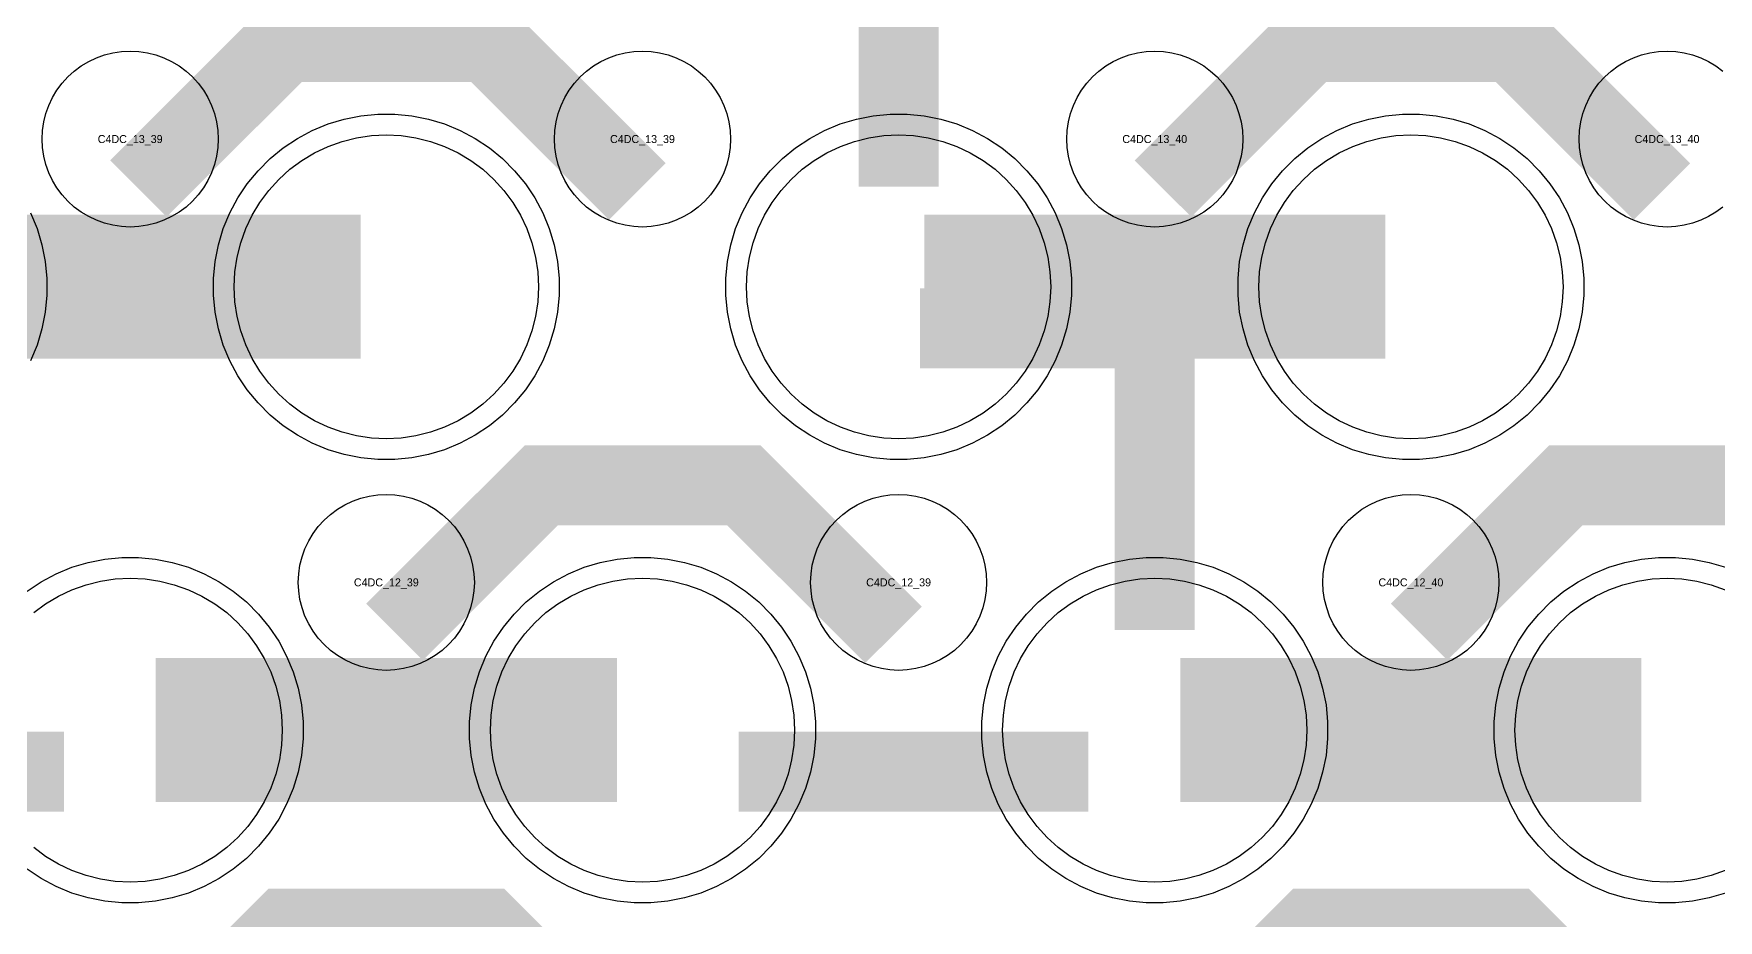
# Model space of a CAD drawing. Extents: x -11880 to 11880, y -14992 to 14992.
# Drawn here: x 450 to 976, y -13236 to -12959 of the extents above; entities that cross this region are included whole.
import ezdxf
from ezdxf.enums import TextEntityAlignment as Align

# ---------------------------------------------------------------- set-up
doc = ezdxf.new("R2010")
doc.units = 0
doc.header["$MEASUREMENT"] = 0
for name, color, linetype in [('GDS_775_DT_237', 138, 'CONTINUOUS'), ('RDL1_FS', 34, 'CONTINUOUS'), ('RDL_BS', 160, 'CONTINUOUS')]:
    doc.layers.add(name, color=color, linetype=linetype)

msp = doc.modelspace()

# ---------------------------------------------------------------- linework, layer by layer
at = {"layer": 'RDL1_FS', "color": 241, "true_color": 0xf7abae}
msp.add_lwpolyline([(560, -13085.739), (555.343, -13085.51), (550.732, -13084.826), (546.209, -13083.694), (541.819, -13082.122), (537.605, -13080.13), (533.605, -13077.732), (529.86, -13074.954), (526.406, -13071.824), (523.276, -13068.37), (520.498, -13064.625), (518.1, -13060.625), (516.108, -13056.411), (514.536, -13052.021), (513.404, -13047.498), (512.72, -13042.887), (512.491, -13038.23), (512.72, -13033.573), (513.404, -13028.962), (514.536, -13024.439), (516.108, -13020.049), (518.1, -13015.835), (520.498, -13011.835), (523.276, -13008.09), (526.406, -13004.636), (529.86, -13001.506), (533.605, -12998.728), (537.605, -12996.33), (541.819, -12994.338), (546.209, -12992.766), (550.732, -12991.634), (555.343, -12990.95), (560, -12990.721), (564.657, -12990.95), (569.268, -12991.634), (573.791, -12992.766), (578.181, -12994.338), (582.395, -12996.33), (586.395, -12998.728), (590.14, -13001.506), (593.594, -13004.636), (596.724, -13008.09), (599.502, -13011.835), (601.9, -13015.835), (603.892, -13020.049), (605.464, -13024.439), (606.596, -13028.962), (607.28, -13033.573), (607.509, -13038.23), (607.28, -13042.887), (606.596, -13047.498), (605.464, -13052.021), (603.892, -13056.411), (601.9, -13060.625), (599.502, -13064.625), (596.724, -13068.37), (593.594, -13071.824), (590.14, -13074.954), (586.395, -13077.732), (582.395, -13080.13), (578.181, -13082.122), (573.791, -13083.694), (569.268, -13084.826), (564.657, -13085.51)], close=True, dxfattribs=at)
at = {"layer": 'RDL1_FS'}
for points in [[(720, -13085.739), (715.343, -13085.51), (710.732, -13084.826), (706.209, -13083.694), (701.819, -13082.122), (697.605, -13080.13), (693.605, -13077.732), (689.86, -13074.954), (686.406, -13071.824), (683.276, -13068.37), (680.498, -13064.625), (678.1, -13060.625), (676.108, -13056.411), (674.536, -13052.021), (673.404, -13047.498), (672.72, -13042.887), (672.491, -13038.23), (672.72, -13033.573), (673.404, -13028.962), (674.536, -13024.439), (676.108, -13020.049), (678.1, -13015.835), (680.498, -13011.835), (683.276, -13008.09), (686.406, -13004.636), (689.86, -13001.506), (693.605, -12998.728), (697.605, -12996.33), (701.819, -12994.338), (706.209, -12992.766), (710.732, -12991.634), (715.343, -12990.95), (720, -12990.721), (724.657, -12990.95), (729.268, -12991.634), (733.791, -12992.766), (738.181, -12994.338), (742.395, -12996.33), (746.395, -12998.728), (750.14, -13001.506), (753.594, -13004.636), (756.724, -13008.09), (759.502, -13011.835), (761.9, -13015.835), (763.892, -13020.049), (765.464, -13024.439), (766.596, -13028.962), (767.28, -13033.573), (767.509, -13038.23), (767.28, -13042.887), (766.596, -13047.498), (765.464, -13052.021), (763.892, -13056.411), (761.9, -13060.625), (759.502, -13064.625), (756.724, -13068.37), (753.594, -13071.824), (750.14, -13074.954), (746.395, -13077.732), (742.395, -13080.13), (738.181, -13082.122), (733.791, -13083.694), (729.268, -13084.826), (724.657, -13085.51)], [(880, -13085.739), (875.343, -13085.51), (870.732, -13084.826), (866.209, -13083.694), (861.819, -13082.122), (857.605, -13080.13), (853.605, -13077.732), (849.86, -13074.954), (846.406, -13071.824), (843.276, -13068.37), (840.498, -13064.625), (838.1, -13060.625), (836.108, -13056.411), (834.536, -13052.021), (833.404, -13047.498), (832.72, -13042.887), (832.491, -13038.23), (832.72, -13033.573), (833.404, -13028.962), (834.536, -13024.439), (836.108, -13020.049), (838.1, -13015.835), (840.498, -13011.835), (843.276, -13008.09), (846.406, -13004.636), (849.86, -13001.506), (853.605, -12998.728), (857.605, -12996.33), (861.819, -12994.338), (866.209, -12992.766), (870.732, -12991.634), (875.343, -12990.95), (880, -12990.721), (884.657, -12990.95), (889.268, -12991.634), (893.791, -12992.766), (898.181, -12994.338), (902.395, -12996.33), (906.395, -12998.728), (910.14, -13001.506), (913.594, -13004.636), (916.724, -13008.09), (919.502, -13011.835), (921.9, -13015.835), (923.892, -13020.049), (925.464, -13024.439), (926.596, -13028.962), (927.28, -13033.573), (927.509, -13038.23), (927.28, -13042.887), (926.596, -13047.498), (925.464, -13052.021), (923.892, -13056.411), (921.9, -13060.625), (919.502, -13064.625), (916.724, -13068.37), (913.594, -13071.824), (910.14, -13074.954), (906.395, -13077.732), (902.395, -13080.13), (898.181, -13082.122), (893.791, -13083.694), (889.268, -13084.826), (884.657, -13085.51)], [(640, -13224.304), (635.343, -13224.075), (630.732, -13223.391), (626.209, -13222.259), (621.819, -13220.687), (617.605, -13218.695), (613.605, -13216.297), (609.86, -13213.519), (606.406, -13210.389), (603.276, -13206.935), (600.498, -13203.19), (598.1, -13199.19), (596.108, -13194.976), (594.536, -13190.586), (593.404, -13186.063), (592.72, -13181.452), (592.491, -13176.795), (592.72, -13172.138), (593.404, -13167.527), (594.536, -13163.004), (596.108, -13158.614), (598.1, -13154.4), (600.498, -13150.4), (603.276, -13146.655), (606.406, -13143.201), (609.86, -13140.071), (613.605, -13137.293), (617.605, -13134.895), (621.819, -13132.903), (626.209, -13131.331), (630.732, -13130.199), (635.343, -13129.515), (640, -13129.286), (644.657, -13129.515), (649.268, -13130.199), (653.791, -13131.331), (658.181, -13132.903), (662.395, -13134.895), (666.395, -13137.293), (670.14, -13140.071), (673.594, -13143.201), (676.724, -13146.655), (679.502, -13150.4), (681.9, -13154.4), (683.892, -13158.614), (685.464, -13163.004), (686.596, -13167.527), (687.28, -13172.138), (687.509, -13176.795), (687.28, -13181.452), (686.596, -13186.063), (685.464, -13190.586), (683.892, -13194.976), (681.9, -13199.19), (679.502, -13203.19), (676.724, -13206.935), (673.594, -13210.389), (670.14, -13213.519), (666.395, -13216.297), (662.395, -13218.695), (658.181, -13220.687), (653.791, -13222.259), (649.268, -13223.391), (644.657, -13224.075)], [(800, -13224.304), (795.343, -13224.075), (790.732, -13223.391), (786.209, -13222.259), (781.819, -13220.687), (777.605, -13218.695), (773.605, -13216.297), (769.86, -13213.519), (766.406, -13210.389), (763.276, -13206.935), (760.498, -13203.19), (758.1, -13199.19), (756.108, -13194.976), (754.536, -13190.586), (753.404, -13186.063), (752.72, -13181.452), (752.491, -13176.795), (752.72, -13172.138), (753.404, -13167.527), (754.536, -13163.004), (756.108, -13158.614), (758.1, -13154.4), (760.498, -13150.4), (763.276, -13146.655), (766.406, -13143.201), (769.86, -13140.071), (773.605, -13137.293), (777.605, -13134.895), (781.819, -13132.903), (786.209, -13131.331), (790.732, -13130.199), (795.343, -13129.515), (800, -13129.286), (804.657, -13129.515), (809.268, -13130.199), (813.791, -13131.331), (818.181, -13132.903), (822.395, -13134.895), (826.395, -13137.293), (830.14, -13140.071), (833.594, -13143.201), (836.724, -13146.655), (839.502, -13150.4), (841.9, -13154.4), (843.892, -13158.614), (845.464, -13163.004), (846.596, -13167.527), (847.28, -13172.138), (847.509, -13176.795), (847.28, -13181.452), (846.596, -13186.063), (845.464, -13190.586), (843.892, -13194.976), (841.9, -13199.19), (839.502, -13203.19), (836.724, -13206.935), (833.594, -13210.389), (830.14, -13213.519), (826.395, -13216.297), (822.395, -13218.695), (818.181, -13220.687), (813.791, -13222.259), (809.268, -13223.391), (804.657, -13224.075)]]:
    msp.add_lwpolyline(points, close=True, dxfattribs=at)
at = {"layer": 'RDL1_FS', "color": 241, "true_color": 0xf7abae}
for points in [[(408.002, -13038.23, 45, 45, 0), (480.002, -13038.23, 45, 45, 0)], [(480.002, -13038.23, 45, 45, 0), (552.002, -13038.23, 45, 45, 0)]]:
    msp.add_lwpolyline(points, format="xyseb", dxfattribs=at)
at = {"layer": 'RDL1_FS'}
for points in [[(728.002, -13038.23, 45, 45, 0), (800.002, -13038.23, 45, 45, 0)], [(800.002, -13038.23, 45, 45, 0), (872.002, -13038.23, 45, 45, 0)], [(488.002, -13176.795, 45, 45, 0), (560.002, -13176.795, 45, 45, 0)], [(560.002, -13176.795, 45, 45, 0), (632.002, -13176.795, 45, 45, 0)], [(808.002, -13176.795, 45, 45, 0), (880.002, -13176.795, 45, 45, 0)], [(880.002, -13176.795, 45, 45, 0), (952.002, -13176.795, 45, 45, 0)]]:
    msp.add_lwpolyline(points, format="xyseb", dxfattribs=at)
for points in [[(449.86, -13140.071), (453.605, -13137.293), (457.605, -13134.895), (461.819, -13132.903), (466.209, -13131.331), (470.732, -13130.199), (475.343, -13129.515), (480, -13129.286), (484.657, -13129.515), (489.268, -13130.199), (493.791, -13131.331), (498.181, -13132.903), (502.395, -13134.895), (506.395, -13137.293), (510.14, -13140.071), (513.594, -13143.201), (516.724, -13146.655), (519.502, -13150.4), (521.9, -13154.4), (523.892, -13158.614), (525.464, -13163.004), (526.596, -13167.527), (527.28, -13172.138), (527.509, -13176.795), (527.28, -13181.452), (526.596, -13186.063), (525.464, -13190.586), (523.892, -13194.976), (521.9, -13199.19), (519.502, -13203.19), (516.724, -13206.935), (513.594, -13210.389), (510.14, -13213.519), (506.395, -13216.297), (502.395, -13218.695), (498.181, -13220.687), (493.791, -13222.259), (489.268, -13223.391), (484.657, -13224.075), (480, -13224.304), (475.343, -13224.075), (470.732, -13223.391), (466.209, -13222.259), (461.819, -13220.687), (457.605, -13218.695), (453.605, -13216.297), (449.86, -13213.519)], [(978.181, -13220.687), (973.791, -13222.259), (969.268, -13223.391), (964.657, -13224.075), (960, -13224.304), (955.343, -13224.075), (950.732, -13223.391), (946.209, -13222.259), (941.819, -13220.687), (937.605, -13218.695), (933.605, -13216.297), (929.86, -13213.519), (926.406, -13210.389), (923.276, -13206.935), (920.498, -13203.19), (918.1, -13199.19), (916.108, -13194.976), (914.536, -13190.586), (913.404, -13186.063), (912.72, -13181.452), (912.491, -13176.795), (912.72, -13172.138), (913.404, -13167.527), (914.536, -13163.004), (916.108, -13158.614), (918.1, -13154.4), (920.498, -13150.4), (923.276, -13146.655), (926.406, -13143.201), (929.86, -13140.071), (933.605, -13137.293), (937.605, -13134.895), (941.819, -13132.903), (946.209, -13131.331), (950.732, -13130.199), (955.343, -13129.515), (960, -13129.286), (964.657, -13129.515), (969.268, -13130.199), (973.791, -13131.331), (978.181, -13132.903)]]:
    msp.add_lwpolyline(points, dxfattribs=at)
at = {"layer": 'RDL_BS'}
for points in [[(720, -13006.935, 25, 25, 0), (720, -12900.158, 25, 25, 0)], [(720, -12930.627, 25, 25, 0), (720, -12976.247, 25, 25, 0)], [(482.562, -13007.544, 25, 25, 0), (528.377, -12961.729, 25, 25, 0), (561.93, -12961.729, 25, 25, 0)], [(638.401, -13008.443, 25, 25, 0), (591.687, -12961.729, 25, 25, 0), (561.929, -12961.729, 25, 25, 0)], [(802.562, -13007.544, 25, 25, 0), (848.377, -12961.729, 25, 25, 0), (881.93, -12961.729, 25, 25, 0)], [(958.401, -13008.443, 25, 25, 0), (911.687, -12961.729, 25, 25, 0), (881.929, -12961.729, 25, 25, 0)], [(800, -13145.52, 25, 25, 0), (800, -13038.743, 25, 25, 0)], [(812.5, -13051.243, 25, 25, 0), (726.667, -13051.243, 25, 25, 0)], [(772.944, -13051.243, 25, 25, 0), (731.74, -13051.243, 25, 25, 0)], [(800, -13069.212, 25, 25, 0), (800, -13114.832, 25, 25, 0)], [(562.562, -13146.109, 25, 25, 0), (608.377, -13100.294, 25, 25, 0), (641.93, -13100.294, 25, 25, 0)], [(718.401, -13147.008, 25, 25, 0), (671.687, -13100.294, 25, 25, 0), (641.929, -13100.294, 25, 25, 0)], [(882.562, -13146.109, 25, 25, 0), (928.377, -13100.294, 25, 25, 0), (961.93, -13100.294, 25, 25, 0)], [(1038.401, -13147.008, 25, 25, 0), (991.687, -13100.294, 25, 25, 0), (961.929, -13100.294, 25, 25, 0)], [(350.016, -13189.808, 25, 25, 0), (459.281, -13189.808, 25, 25, 0)], [(670.016, -13189.808, 25, 25, 0), (779.281, -13189.808, 25, 25, 0)], [(482.562, -13284.674, 25, 25, 0), (528.377, -13238.859, 25, 25, 0), (561.93, -13238.859, 25, 25, 0)], [(638.401, -13285.573, 25, 25, 0), (591.687, -13238.859, 25, 25, 0), (561.929, -13238.859, 25, 25, 0)], [(802.562, -13284.674, 25, 25, 0), (848.377, -13238.859, 25, 25, 0), (881.93, -13238.859, 25, 25, 0)], [(958.401, -13285.573, 25, 25, 0), (911.687, -13238.859, 25, 25, 0), (881.929, -13238.859, 25, 25, 0)]]:
    msp.add_lwpolyline(points, format="xyseb", dxfattribs=at)
for points in [[(480, -13019.536), (477.307, -13019.404), (474.635, -13019.008), (472.016, -13018.351), (469.481, -13017.444), (467.044, -13016.292), (464.72, -13014.899), (462.557, -13013.296), (460.558, -13011.484), (458.746, -13009.485), (457.143, -13007.322), (455.75, -13004.998), (454.598, -13002.561), (453.691, -13000.026), (453.034, -12997.407), (452.638, -12994.735), (452.506, -12992.042), (452.638, -12989.349), (453.034, -12986.677), (453.691, -12984.058), (454.598, -12981.523), (455.75, -12979.086), (457.143, -12976.762), (458.746, -12974.599), (460.558, -12972.6), (462.557, -12970.788), (464.72, -12969.185), (467.044, -12967.792), (469.481, -12966.64), (472.016, -12965.733), (474.635, -12965.076), (477.307, -12964.68), (480, -12964.548), (482.693, -12964.68), (485.365, -12965.076), (487.984, -12965.733), (490.519, -12966.64), (492.956, -12967.792), (495.28, -12969.185), (497.443, -12970.788), (499.442, -12972.6), (501.254, -12974.599), (502.857, -12976.762), (504.25, -12979.086), (505.402, -12981.523), (506.309, -12984.058), (506.966, -12986.677), (507.362, -12989.349), (507.494, -12992.042), (507.362, -12994.735), (506.966, -12997.407), (506.309, -13000.026), (505.402, -13002.561), (504.25, -13004.998), (502.857, -13007.322), (501.254, -13009.485), (499.442, -13011.484), (497.443, -13013.296), (495.28, -13014.899), (492.956, -13016.292), (490.519, -13017.444), (487.984, -13018.351), (485.365, -13019.008), (482.693, -13019.404)], [(640, -13019.536), (637.307, -13019.404), (634.635, -13019.008), (632.016, -13018.351), (629.481, -13017.444), (627.044, -13016.292), (624.72, -13014.899), (622.557, -13013.296), (620.558, -13011.484), (618.746, -13009.485), (617.143, -13007.322), (615.75, -13004.998), (614.598, -13002.561), (613.691, -13000.026), (613.034, -12997.407), (612.638, -12994.735), (612.506, -12992.042), (612.638, -12989.349), (613.034, -12986.677), (613.691, -12984.058), (614.598, -12981.523), (615.75, -12979.086), (617.143, -12976.762), (618.746, -12974.599), (620.558, -12972.6), (622.557, -12970.788), (624.72, -12969.185), (627.044, -12967.792), (629.481, -12966.64), (632.016, -12965.733), (634.635, -12965.076), (637.307, -12964.68), (640, -12964.548), (642.693, -12964.68), (645.365, -12965.076), (647.984, -12965.733), (650.519, -12966.64), (652.956, -12967.792), (655.28, -12969.185), (657.443, -12970.788), (659.442, -12972.6), (661.254, -12974.599), (662.857, -12976.762), (664.25, -12979.086), (665.402, -12981.523), (666.309, -12984.058), (666.966, -12986.677), (667.362, -12989.349), (667.494, -12992.042), (667.362, -12994.735), (666.966, -12997.407), (666.309, -13000.026), (665.402, -13002.561), (664.25, -13004.998), (662.857, -13007.322), (661.254, -13009.485), (659.442, -13011.484), (657.443, -13013.296), (655.28, -13014.899), (652.956, -13016.292), (650.519, -13017.444), (647.984, -13018.351), (645.365, -13019.008), (642.693, -13019.404)], [(800, -13019.536), (797.307, -13019.404), (794.635, -13019.008), (792.016, -13018.351), (789.481, -13017.444), (787.044, -13016.292), (784.72, -13014.899), (782.557, -13013.296), (780.558, -13011.484), (778.746, -13009.485), (777.143, -13007.322), (775.75, -13004.998), (774.598, -13002.561), (773.691, -13000.026), (773.034, -12997.407), (772.638, -12994.735), (772.506, -12992.042), (772.638, -12989.349), (773.034, -12986.677), (773.691, -12984.058), (774.598, -12981.523), (775.75, -12979.086), (777.143, -12976.762), (778.746, -12974.599), (780.558, -12972.6), (782.557, -12970.788), (784.72, -12969.185), (787.044, -12967.792), (789.481, -12966.64), (792.016, -12965.733), (794.635, -12965.076), (797.307, -12964.68), (800, -12964.548), (802.693, -12964.68), (805.365, -12965.076), (807.984, -12965.733), (810.519, -12966.64), (812.956, -12967.792), (815.28, -12969.185), (817.443, -12970.788), (819.442, -12972.6), (821.254, -12974.599), (822.857, -12976.762), (824.25, -12979.086), (825.402, -12981.523), (826.309, -12984.058), (826.966, -12986.677), (827.362, -12989.349), (827.494, -12992.042), (827.362, -12994.735), (826.966, -12997.407), (826.309, -13000.026), (825.402, -13002.561), (824.25, -13004.998), (822.857, -13007.322), (821.254, -13009.485), (819.442, -13011.484), (817.443, -13013.296), (815.28, -13014.899), (812.956, -13016.292), (810.519, -13017.444), (807.984, -13018.351), (805.365, -13019.008), (802.693, -13019.404)], [(717.356, -13092.23), (712.062, -13091.713), (706.835, -13090.667), (701.795, -13089.136), (696.885, -13087.105), (692.223, -13084.613), (687.809, -13081.666), (683.708, -13078.304), (679.926, -13074.522), (676.564, -13070.421), (673.617, -13066.007), (671.125, -13061.345), (669.094, -13056.435), (667.563, -13051.395), (666.517, -13046.168), (666, -13040.874), (666, -13035.586), (666.517, -13030.292), (667.563, -13025.065), (669.094, -13020.025), (671.125, -13015.115), (673.617, -13010.453), (676.564, -13006.039), (679.926, -13001.938), (683.708, -12998.156), (687.809, -12994.794), (692.223, -12991.847), (696.885, -12989.355), (701.795, -12987.324), (706.835, -12985.793), (712.062, -12984.747), (717.356, -12984.23), (722.644, -12984.23), (727.938, -12984.747), (733.165, -12985.793), (738.205, -12987.324), (743.115, -12989.355), (747.777, -12991.847), (752.191, -12994.794), (756.292, -12998.156), (760.074, -13001.938), (763.436, -13006.039), (766.383, -13010.453), (768.875, -13015.115), (770.906, -13020.025), (772.437, -13025.065), (773.483, -13030.292), (774, -13035.586), (774, -13040.874), (773.483, -13046.168), (772.437, -13051.395), (770.906, -13056.435), (768.875, -13061.345), (766.383, -13066.007), (763.436, -13070.421), (760.074, -13074.522), (756.292, -13078.304), (752.191, -13081.666), (747.777, -13084.613), (743.115, -13087.105), (738.205, -13089.136), (733.165, -13090.667), (727.938, -13091.713), (722.644, -13092.23)], [(877.356, -13092.23), (872.062, -13091.713), (866.835, -13090.667), (861.795, -13089.136), (856.885, -13087.105), (852.223, -13084.613), (847.809, -13081.666), (843.708, -13078.304), (839.926, -13074.522), (836.564, -13070.421), (833.617, -13066.007), (831.125, -13061.345), (829.094, -13056.435), (827.563, -13051.395), (826.517, -13046.168), (826, -13040.874), (826, -13035.586), (826.517, -13030.292), (827.563, -13025.065), (829.094, -13020.025), (831.125, -13015.115), (833.617, -13010.453), (836.564, -13006.039), (839.926, -13001.938), (843.708, -12998.156), (847.809, -12994.794), (852.223, -12991.847), (856.885, -12989.355), (861.795, -12987.324), (866.835, -12985.793), (872.062, -12984.747), (877.356, -12984.23), (882.644, -12984.23), (887.938, -12984.747), (893.165, -12985.793), (898.205, -12987.324), (903.115, -12989.355), (907.777, -12991.847), (912.191, -12994.794), (916.292, -12998.156), (920.074, -13001.938), (923.436, -13006.039), (926.383, -13010.453), (928.875, -13015.115), (930.906, -13020.025), (932.437, -13025.065), (933.483, -13030.292), (934, -13035.586), (934, -13040.874), (933.483, -13046.168), (932.437, -13051.395), (930.906, -13056.435), (928.875, -13061.345), (926.383, -13066.007), (923.436, -13070.421), (920.074, -13074.522), (916.292, -13078.304), (912.191, -13081.666), (907.777, -13084.613), (903.115, -13087.105), (898.205, -13089.136), (893.165, -13090.667), (887.938, -13091.713), (882.644, -13092.23)], [(560, -13158.101), (557.307, -13157.969), (554.635, -13157.573), (552.016, -13156.916), (549.481, -13156.009), (547.044, -13154.857), (544.72, -13153.464), (542.557, -13151.861), (540.558, -13150.049), (538.746, -13148.05), (537.143, -13145.887), (535.75, -13143.563), (534.598, -13141.126), (533.691, -13138.591), (533.034, -13135.972), (532.638, -13133.3), (532.506, -13130.607), (532.638, -13127.914), (533.034, -13125.242), (533.691, -13122.623), (534.598, -13120.088), (535.75, -13117.651), (537.143, -13115.327), (538.746, -13113.164), (540.558, -13111.165), (542.557, -13109.353), (544.72, -13107.75), (547.044, -13106.357), (549.481, -13105.205), (552.016, -13104.298), (554.635, -13103.641), (557.307, -13103.245), (560, -13103.113), (562.693, -13103.245), (565.365, -13103.641), (567.984, -13104.298), (570.519, -13105.205), (572.956, -13106.357), (575.28, -13107.75), (577.443, -13109.353), (579.442, -13111.165), (581.254, -13113.164), (582.857, -13115.327), (584.25, -13117.651), (585.402, -13120.088), (586.309, -13122.623), (586.966, -13125.242), (587.362, -13127.914), (587.494, -13130.607), (587.362, -13133.3), (586.966, -13135.972), (586.309, -13138.591), (585.402, -13141.126), (584.25, -13143.563), (582.857, -13145.887), (581.254, -13148.05), (579.442, -13150.049), (577.443, -13151.861), (575.28, -13153.464), (572.956, -13154.857), (570.519, -13156.009), (567.984, -13156.916), (565.365, -13157.573), (562.693, -13157.969)], [(720, -13158.101), (717.307, -13157.969), (714.635, -13157.573), (712.016, -13156.916), (709.481, -13156.009), (707.044, -13154.857), (704.72, -13153.464), (702.557, -13151.861), (700.558, -13150.049), (698.746, -13148.05), (697.143, -13145.887), (695.75, -13143.563), (694.598, -13141.126), (693.691, -13138.591), (693.034, -13135.972), (692.638, -13133.3), (692.506, -13130.607), (692.638, -13127.914), (693.034, -13125.242), (693.691, -13122.623), (694.598, -13120.088), (695.75, -13117.651), (697.143, -13115.327), (698.746, -13113.164), (700.558, -13111.165), (702.557, -13109.353), (704.72, -13107.75), (707.044, -13106.357), (709.481, -13105.205), (712.016, -13104.298), (714.635, -13103.641), (717.307, -13103.245), (720, -13103.113), (722.693, -13103.245), (725.365, -13103.641), (727.984, -13104.298), (730.519, -13105.205), (732.956, -13106.357), (735.28, -13107.75), (737.443, -13109.353), (739.442, -13111.165), (741.254, -13113.164), (742.857, -13115.327), (744.25, -13117.651), (745.402, -13120.088), (746.309, -13122.623), (746.966, -13125.242), (747.362, -13127.914), (747.494, -13130.607), (747.362, -13133.3), (746.966, -13135.972), (746.309, -13138.591), (745.402, -13141.126), (744.25, -13143.563), (742.857, -13145.887), (741.254, -13148.05), (739.442, -13150.049), (737.443, -13151.861), (735.28, -13153.464), (732.956, -13154.857), (730.519, -13156.009), (727.984, -13156.916), (725.365, -13157.573), (722.693, -13157.969)], [(880, -13158.101), (877.307, -13157.969), (874.635, -13157.573), (872.016, -13156.916), (869.481, -13156.009), (867.044, -13154.857), (864.72, -13153.464), (862.557, -13151.861), (860.558, -13150.049), (858.746, -13148.05), (857.143, -13145.887), (855.75, -13143.563), (854.598, -13141.126), (853.691, -13138.591), (853.034, -13135.972), (852.638, -13133.3), (852.506, -13130.607), (852.638, -13127.914), (853.034, -13125.242), (853.691, -13122.623), (854.598, -13120.088), (855.75, -13117.651), (857.143, -13115.327), (858.746, -13113.164), (860.558, -13111.165), (862.557, -13109.353), (864.72, -13107.75), (867.044, -13106.357), (869.481, -13105.205), (872.016, -13104.298), (874.635, -13103.641), (877.307, -13103.245), (880, -13103.113), (882.693, -13103.245), (885.365, -13103.641), (887.984, -13104.298), (890.519, -13105.205), (892.956, -13106.357), (895.28, -13107.75), (897.443, -13109.353), (899.442, -13111.165), (901.254, -13113.164), (902.857, -13115.327), (904.25, -13117.651), (905.402, -13120.088), (906.309, -13122.623), (906.966, -13125.242), (907.362, -13127.914), (907.494, -13130.607), (907.362, -13133.3), (906.966, -13135.972), (906.309, -13138.591), (905.402, -13141.126), (904.25, -13143.563), (902.857, -13145.887), (901.254, -13148.05), (899.442, -13150.049), (897.443, -13151.861), (895.28, -13153.464), (892.956, -13154.857), (890.519, -13156.009), (887.984, -13156.916), (885.365, -13157.573), (882.693, -13157.969)], [(637.356, -13230.795), (632.062, -13230.278), (626.835, -13229.232), (621.795, -13227.701), (616.885, -13225.67), (612.223, -13223.178), (607.809, -13220.231), (603.708, -13216.869), (599.926, -13213.087), (596.564, -13208.986), (593.617, -13204.572), (591.125, -13199.91), (589.094, -13195), (587.563, -13189.96), (586.517, -13184.733), (586, -13179.439), (586, -13174.151), (586.517, -13168.857), (587.563, -13163.63), (589.094, -13158.59), (591.125, -13153.68), (593.617, -13149.018), (596.564, -13144.604), (599.926, -13140.503), (603.708, -13136.721), (607.809, -13133.359), (612.223, -13130.412), (616.885, -13127.92), (621.795, -13125.889), (626.835, -13124.358), (632.062, -13123.312), (637.356, -13122.795), (642.644, -13122.795), (647.938, -13123.312), (653.165, -13124.358), (658.205, -13125.889), (663.115, -13127.92), (667.777, -13130.412), (672.191, -13133.359), (676.292, -13136.721), (680.074, -13140.503), (683.436, -13144.604), (686.383, -13149.018), (688.875, -13153.68), (690.906, -13158.59), (692.437, -13163.63), (693.483, -13168.857), (694, -13174.151), (694, -13179.439), (693.483, -13184.733), (692.437, -13189.96), (690.906, -13195), (688.875, -13199.91), (686.383, -13204.572), (683.436, -13208.986), (680.074, -13213.087), (676.292, -13216.869), (672.191, -13220.231), (667.777, -13223.178), (663.115, -13225.67), (658.205, -13227.701), (653.165, -13229.232), (647.938, -13230.278), (642.644, -13230.795)], [(797.356, -13230.795), (792.062, -13230.278), (786.835, -13229.232), (781.795, -13227.701), (776.885, -13225.67), (772.223, -13223.178), (767.809, -13220.231), (763.708, -13216.869), (759.926, -13213.087), (756.564, -13208.986), (753.617, -13204.572), (751.125, -13199.91), (749.094, -13195), (747.563, -13189.96), (746.517, -13184.733), (746, -13179.439), (746, -13174.151), (746.517, -13168.857), (747.563, -13163.63), (749.094, -13158.59), (751.125, -13153.68), (753.617, -13149.018), (756.564, -13144.604), (759.926, -13140.503), (763.708, -13136.721), (767.809, -13133.359), (772.223, -13130.412), (776.885, -13127.92), (781.795, -13125.889), (786.835, -13124.358), (792.062, -13123.312), (797.356, -13122.795), (802.644, -13122.795), (807.938, -13123.312), (813.165, -13124.358), (818.205, -13125.889), (823.115, -13127.92), (827.777, -13130.412), (832.191, -13133.359), (836.292, -13136.721), (840.074, -13140.503), (843.436, -13144.604), (846.383, -13149.018), (848.875, -13153.68), (850.906, -13158.59), (852.437, -13163.63), (853.483, -13168.857), (854, -13174.151), (854, -13179.439), (853.483, -13184.733), (852.437, -13189.96), (850.906, -13195), (848.875, -13199.91), (846.383, -13204.572), (843.436, -13208.986), (840.074, -13213.087), (836.292, -13216.869), (832.191, -13220.231), (827.777, -13223.178), (823.115, -13225.67), (818.205, -13227.701), (813.165, -13229.232), (807.938, -13230.278), (802.644, -13230.795)]]:
    msp.add_lwpolyline(points, close=True, dxfattribs=at)
for points in [[(977.443, -13013.296), (975.28, -13014.899), (972.956, -13016.292), (970.519, -13017.444), (967.984, -13018.351), (965.365, -13019.008), (962.693, -13019.404), (960, -13019.536), (957.307, -13019.404), (954.635, -13019.008), (952.016, -13018.351), (949.481, -13017.444), (947.044, -13016.292), (944.72, -13014.899), (942.557, -13013.296), (940.558, -13011.484), (938.746, -13009.485), (937.143, -13007.322), (935.75, -13004.998), (934.598, -13002.561), (933.691, -13000.026), (933.034, -12997.407), (932.638, -12994.735), (932.506, -12992.042), (932.638, -12989.349), (933.034, -12986.677), (933.691, -12984.058), (934.598, -12981.523), (935.75, -12979.086), (937.143, -12976.762), (938.746, -12974.599), (940.558, -12972.6), (942.557, -12970.788), (944.72, -12969.185), (947.044, -12967.792), (949.481, -12966.64), (952.016, -12965.733), (954.635, -12965.076), (957.307, -12964.68), (960, -12964.548), (962.693, -12964.68), (965.365, -12965.076), (967.984, -12965.733), (970.519, -12966.64), (972.956, -12967.792), (975.28, -12969.185), (977.443, -12970.788)], [(447.809, -13133.359), (452.223, -13130.412), (456.885, -13127.92), (461.795, -13125.889), (466.835, -13124.358), (472.062, -13123.312), (477.356, -13122.795), (482.644, -13122.795), (487.938, -13123.312), (493.165, -13124.358), (498.205, -13125.889), (503.115, -13127.92), (507.777, -13130.412), (512.191, -13133.359), (516.292, -13136.721), (520.074, -13140.503), (523.436, -13144.604), (526.383, -13149.018), (528.875, -13153.68), (530.906, -13158.59), (532.437, -13163.63), (533.483, -13168.857), (534, -13174.151), (534, -13179.439), (533.483, -13184.733), (532.437, -13189.96), (530.906, -13195), (528.875, -13199.91), (526.383, -13204.572), (523.436, -13208.986), (520.074, -13213.087), (516.292, -13216.869), (512.191, -13220.231), (507.777, -13223.178), (503.115, -13225.67), (498.205, -13227.701), (493.165, -13229.232), (487.938, -13230.278), (482.644, -13230.795), (477.356, -13230.795), (472.062, -13230.278), (466.835, -13229.232), (461.795, -13227.701), (456.885, -13225.67), (452.223, -13223.178), (447.809, -13220.231)], [(978.205, -13227.701), (973.165, -13229.232), (967.938, -13230.278), (962.644, -13230.795), (957.356, -13230.795), (952.062, -13230.278), (946.835, -13229.232), (941.795, -13227.701), (936.885, -13225.67), (932.223, -13223.178), (927.809, -13220.231), (923.708, -13216.869), (919.926, -13213.087), (916.564, -13208.986), (913.617, -13204.572), (911.125, -13199.91), (909.094, -13195), (907.563, -13189.96), (906.517, -13184.733), (906, -13179.439), (906, -13174.151), (906.517, -13168.857), (907.563, -13163.63), (909.094, -13158.59), (911.125, -13153.68), (913.617, -13149.018), (916.564, -13144.604), (919.926, -13140.503), (923.708, -13136.721), (927.809, -13133.359), (932.223, -13130.412), (936.885, -13127.92), (941.795, -13125.889), (946.835, -13124.358), (952.062, -13123.312), (957.356, -13122.795), (962.644, -13122.795), (967.938, -13123.312), (973.165, -13124.358), (978.205, -13125.889)]]:
    msp.add_lwpolyline(points, dxfattribs=at)
at = {"layer": 'RDL_BS', "color": 241, "true_color": 0xf7abae}
msp.add_lwpolyline([(557.356, -13092.23), (552.062, -13091.713), (546.835, -13090.667), (541.795, -13089.136), (536.885, -13087.105), (532.223, -13084.613), (527.809, -13081.666), (523.708, -13078.304), (519.926, -13074.522), (516.564, -13070.421), (513.617, -13066.007), (511.125, -13061.345), (509.094, -13056.435), (507.563, -13051.395), (506.517, -13046.168), (506, -13040.874), (506, -13035.586), (506.517, -13030.292), (507.563, -13025.065), (509.094, -13020.025), (511.125, -13015.115), (513.617, -13010.453), (516.564, -13006.039), (519.926, -13001.938), (523.708, -12998.156), (527.809, -12994.794), (532.223, -12991.847), (536.885, -12989.355), (541.795, -12987.324), (546.835, -12985.793), (552.062, -12984.747), (557.356, -12984.23), (562.644, -12984.23), (567.938, -12984.747), (573.165, -12985.793), (578.205, -12987.324), (583.115, -12989.355), (587.777, -12991.847), (592.191, -12994.794), (596.292, -12998.156), (600.074, -13001.938), (603.436, -13006.039), (606.383, -13010.453), (608.875, -13015.115), (610.906, -13020.025), (612.437, -13025.065), (613.483, -13030.292), (614, -13035.586), (614, -13040.874), (613.483, -13046.168), (612.437, -13051.395), (610.906, -13056.435), (608.875, -13061.345), (606.383, -13066.007), (603.436, -13070.421), (600.074, -13074.522), (596.292, -13078.304), (592.191, -13081.666), (587.777, -13084.613), (583.115, -13087.105), (578.205, -13089.136), (573.165, -13090.667), (567.938, -13091.713), (562.644, -13092.23)], close=True, dxfattribs=at)
msp.add_lwpolyline([(448.875, -13015.115), (450.906, -13020.025), (452.437, -13025.065), (453.483, -13030.292), (454, -13035.586), (454, -13040.874), (453.483, -13046.168), (452.437, -13051.395), (450.906, -13056.435), (448.875, -13061.345)], dxfattribs=at)

# ---------------------------------------------------------------- texts
at = {"layer": 'GDS_775_DT_237'}
for s, p in [('C4DC_13_39', (480, -12992.042)), ('C4DC_13_39', (480, -12992.042)), ('C4DC_13_39', (640, -12992.042)), ('C4DC_13_39', (640, -12992.042)), ('C4DC_13_40', (800, -12992.042)), ('C4DC_13_40', (800, -12992.042)), ('C4DC_13_40', (960, -12992.042)), ('C4DC_13_40', (960, -12992.042)), ('C4DC_12_39', (560, -13130.607)), ('C4DC_12_39', (560, -13130.607)), ('C4DC_12_39', (720, -13130.607)), ('C4DC_12_39', (720, -13130.607)), ('C4DC_12_40', (880, -13130.607)), ('C4DC_12_40', (880, -13130.607))]:
    msp.add_text(s, height=2.5, dxfattribs=at).set_placement(p, align=Align.MIDDLE_CENTER)

doc.saveas('drawing.dxf')
